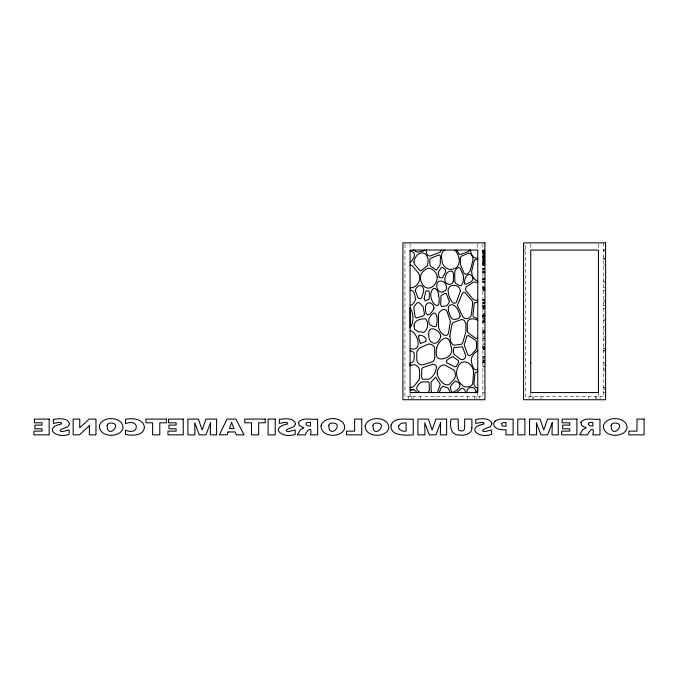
<?xml version="1.0" encoding="UTF-8"?>
<svg xmlns="http://www.w3.org/2000/svg" width="678" height="678" viewBox="0 0 678 678"><rect width="100%" height="100%" fill="white"/><g stroke="black" fill="none" stroke-linecap="round" stroke-linejoin="round"><path stroke-width="0.51" stroke-dasharray="3.39 2.54" d="M410.097 396.655L410.097 392.554M530.764 396.655L530.764 392.554M482.88 250.046L484.931 250.046M523.586 250.046L525.636 250.046M603.556 250.046L605.607 250.046M482.88 250.148L484.931 250.072M603.556 250.072L605.607 250.072M482.88 250.301L484.931 250.267M482.88 250.453L484.931 250.453M482.88 250.597L484.931 250.614M482.88 250.741L484.931 250.75M482.88 250.826L484.931 250.826M482.88 250.996L484.931 251.03L482.88 251.106M482.88 251.207L484.931 251.301M482.88 251.47L484.931 251.419M482.88 251.614L484.931 251.504M482.88 251.657L484.931 251.674M482.88 251.775L484.931 251.86M482.88 252.004L484.931 251.996L482.88 252.148M484.931 252.301L482.88 252.589M482.88 252.725L484.931 252.725M482.88 252.843L484.931 252.843M482.88 253.199L484.931 253.199M482.88 253.555L484.931 253.555M482.88 253.919L484.931 253.919M482.88 254.123L484.931 254.123M482.88 254.292L484.931 254.292M482.88 254.411L484.931 254.419L482.88 254.521M482.88 255.538L484.931 255.538M482.88 255.725L484.931 255.725M482.88 255.97L484.931 255.92M482.88 256.115L484.931 256.047M482.88 256.318L484.931 256.318M482.88 256.53L484.931 256.53M482.88 256.742L484.931 256.742M482.88 256.962L484.931 256.962M482.88 257.174L484.931 257.174M482.88 257.403L484.931 257.623M482.88 257.75L484.931 257.801L482.88 257.869M482.88 258.072L484.931 258.072M482.88 258.174L484.931 258.199M603.556 258.199L605.607 258.199M603.556 258.903L605.607 258.903M482.88 259.064L484.931 259.064M603.556 259.064L605.607 259.064M482.88 259.182L484.931 259.182L482.88 259.377M482.88 259.911L484.931 259.835M482.88 259.996L484.931 260.089M482.88 260.183L484.931 260.183M482.88 260.293L484.931 260.293M482.88 260.394L484.931 260.513M482.88 260.623L484.931 260.623M482.88 260.75L484.931 260.75M482.88 260.869L484.931 260.869M482.88 260.996L484.931 260.996M482.88 261.132L484.931 261.132M482.88 261.377L484.931 261.377M482.88 261.759L484.931 261.759M482.88 262.14L484.931 262.14M482.88 262.522L484.931 262.522M482.88 262.878L484.931 262.886M482.88 263.106L484.931 263.106M482.88 263.335L484.931 263.242M482.88 263.589L484.931 263.564M482.88 263.793L484.931 263.793M482.88 263.92L484.931 264.013M482.88 264.225L484.931 264.242M482.88 264.437L484.931 264.437M482.88 264.547L484.931 264.547M482.88 264.64L484.931 264.64M482.88 264.835L484.931 264.835M484.931 265.022L482.88 265.2M603.556 265.022L605.607 265.022M482.88 265.369L484.931 265.369M482.88 268.403L484.931 268.403L482.88 268.505M482.88 268.691L484.931 268.691M482.88 268.776L484.931 268.793M482.88 268.971L484.931 268.886M482.88 269.107L484.931 269.124M482.88 269.217L484.931 269.141M482.88 271.2L484.931 271.2M482.88 271.344L484.931 271.344M482.88 271.497L484.931 271.497M482.88 271.649L484.931 271.649M482.88 271.81L484.931 271.81M482.88 271.963L484.931 271.963M482.88 272.115L484.931 272.115M482.88 272.268L484.931 272.268M482.88 272.42L484.931 272.42M482.88 272.564L484.931 272.564M482.88 272.709L484.931 272.709M482.88 272.844L484.931 272.844M482.88 272.971L484.931 272.971M482.88 278.065L484.931 278.065M482.88 278.26L484.931 278.26M482.88 278.455L484.931 278.455M482.88 278.641L484.931 278.641M482.88 278.819L484.931 278.819M482.88 278.98L484.931 278.98M482.88 279.133L484.931 279.133M482.88 279.277L484.931 279.277M482.88 279.404L484.931 279.404M482.88 279.514L484.931 279.514M482.88 279.607L484.931 279.683M482.88 279.751L484.931 279.751M482.88 281.141L484.931 281.141M603.556 281.141L605.607 281.141M482.88 281.836L484.931 281.828M482.88 281.845L484.931 281.879M482.88 282.006L484.931 282.065M482.88 282.599L484.931 282.599M603.556 282.599L605.607 282.599M482.88 286.913L484.931 286.913M482.88 287.141L484.931 287.141M482.88 287.404L484.931 287.404M482.88 287.701L484.931 287.701M603.556 287.836L605.607 287.836M482.88 288.006L484.931 288.006M482.88 288.336L484.931 288.336M482.88 288.675L484.931 288.675M482.88 289.023L484.931 289.023M482.88 289.362L484.931 289.362M482.88 289.701L484.931 289.701M482.88 290.031L484.931 290.031M603.556 290.311L605.607 290.311M482.88 290.337L484.931 290.337M482.88 290.625L484.931 290.625M482.88 299.625L484.931 299.625M482.88 299.718L484.931 299.718M484.931 299.795L482.88 299.871L484.931 300.007M482.88 300.142L484.931 300.176M482.88 300.218L484.931 300.32M603.556 300.32L605.607 300.32M482.88 301.947L484.931 301.947M603.556 301.947L605.607 301.947M484.931 302.32L482.88 302.32L484.931 302.405M482.88 302.515L484.931 302.591M482.88 302.651L484.931 302.735M482.88 302.829L484.931 302.846M482.88 302.93L484.931 302.93M482.88 303.041L484.931 303.159M482.88 303.286L484.931 303.286M603.556 305.397L605.607 305.397M482.88 305.566L484.931 305.566M482.88 305.753L484.931 305.753M482.88 305.964L484.931 305.964M482.88 306.202L484.931 306.202M482.88 306.481L484.931 306.464M482.88 306.922L484.931 306.922M482.88 307.032L484.931 307.032M482.88 307.151L484.931 307.151M482.88 307.337L484.931 307.38M482.88 307.668L484.931 307.617M482.88 307.854L484.931 307.854M482.88 308.007L484.931 308.092M482.88 308.354L484.931 308.337M603.556 308.498L605.607 308.498M482.88 308.575L484.931 308.575M482.88 308.71L484.931 308.821M482.88 309.075L484.931 309.066M482.88 313.422L484.931 313.422M482.88 314.194L484.931 314.194M482.88 314.711L484.931 314.711M482.88 314.906L484.931 314.906M482.88 315.109L484.931 315.109M482.88 315.312L484.931 315.312M482.88 315.507L484.931 315.507M482.88 315.702L484.931 315.702M482.88 315.897L484.931 315.897M482.88 316.084L484.931 316.084M482.88 316.262L484.931 316.262M482.88 316.431L484.931 316.431M482.88 316.592L484.931 316.592M482.88 316.736L484.931 316.736M482.88 316.872L484.931 316.872M482.88 317.067L484.931 317.067M482.88 318.821L484.931 318.787M482.88 318.948L484.931 318.923M482.88 319.101L484.931 319.101M603.556 319.101L605.607 319.101M482.88 320.753L484.931 320.753M603.556 320.753L605.607 320.753M482.88 320.897L484.931 320.965M482.88 321.05L484.931 321.05M482.88 321.152L484.931 321.152M482.88 321.38L484.931 321.262M482.88 321.516L484.931 321.516M482.88 321.652L484.931 321.652M482.88 321.804L484.931 321.804M482.88 321.957L484.931 321.957M482.88 322.109L484.931 322.109M482.88 322.279L484.931 322.279M482.88 322.44L484.931 322.44M603.556 326.847L605.607 326.847M482.88 330.5L484.931 330.5M603.556 330.779L605.607 330.779M482.88 330.864L484.931 330.864M482.88 331.076L484.931 331.076M482.88 331.288L484.931 331.288M482.88 331.5L484.931 331.5M482.88 331.703L484.931 331.703M482.88 331.898L484.931 331.898M482.88 332.084L484.931 332.084M482.88 332.271L484.931 332.271M482.88 332.44L484.931 332.44M482.88 332.601L484.931 332.601M482.88 332.745L484.931 332.745M482.88 332.881L484.931 332.881M482.88 333L484.931 333M482.88 336.907L484.931 336.907M603.556 336.907L605.607 336.907M482.88 338.076L484.931 338.076M482.88 338.22L484.931 338.229M482.88 338.466L484.931 338.458M482.88 338.619L484.931 338.593M603.556 339.932L605.607 339.932M482.88 340.119L484.931 340.119M482.88 343.949L484.931 343.949M482.88 344.119L484.931 344.119M482.88 346.526L484.931 346.526M482.88 347.102L484.931 347.102M482.88 347.28L484.931 347.28M482.88 347.467L484.931 347.467M482.88 347.661L484.931 347.661M482.88 348.322L484.931 348.322M603.556 348.424L605.607 348.424M482.88 348.619L484.931 348.619M603.556 348.619L605.607 348.619M482.88 348.941L484.931 348.941M482.88 349.297L484.931 349.297M482.88 349.679L484.931 349.679M603.556 350.645L605.607 350.645M603.556 350.907L605.607 350.907M482.88 356.594L484.931 356.611M482.88 356.713L484.931 356.713M482.88 357.459L484.931 357.459M482.88 358.425L484.931 358.425M482.88 360.043L484.931 360.043M482.88 360.196L484.931 360.196M482.88 360.382L484.931 360.382M482.88 360.603L484.931 360.603M482.88 360.857L484.931 360.857M482.88 361.128L484.931 361.196M482.88 361.425L484.931 361.408M482.88 361.696L484.931 361.696M482.88 361.984L484.931 361.984M482.88 362.255L484.931 362.255M482.88 362.51L484.931 362.51M482.88 362.738L484.931 362.738M482.88 362.933L484.931 362.933M603.556 362.967L605.607 362.967M603.556 365.349L605.607 365.349M482.88 366.654L484.931 366.654M482.88 366.849L484.931 366.849M603.556 368.951L605.607 368.951M603.556 370.976L605.607 370.976M603.556 387.672L605.607 387.672M603.556 387.986L605.607 387.986M603.556 389.858L605.607 389.858M482.88 392.554L484.931 392.554M603.556 392.554L605.607 392.554M603.556 242.868L603.556 396.655L525.636 396.655L525.636 243.894M600.072 396.655L600.064 398.706M598.428 243.894L598.428 249.021M598.428 392.554L598.428 396.655M596.784 396.655L596.784 398.706M595.352 396.655L595.352 398.706M588.173 396.655L588.173 398.706M541.01 396.655L541.01 398.706M533.84 396.655L533.84 398.706M532.408 396.655L532.4 398.706M530.764 243.894L530.764 249.021M529.12 396.655L529.12 398.706M482.88 243.894L482.88 396.655L404.969 396.655L404.969 243.894M479.397 396.655L479.397 398.706M477.761 243.894L477.761 250.046M477.761 392.554L477.761 396.655M476.117 396.655L476.117 398.706M474.685 396.655L474.685 398.706M467.506 396.655L467.506 398.706M420.343 396.655L420.343 398.706M413.165 396.655L413.165 398.706M411.732 396.655L411.741 398.706M410.097 243.86L410.097 248.801M408.453 396.655L408.453 398.706M484.931 306.702L482.88 306.702L484.931 306.736"/><path stroke-width="1.02" d="M477.761 350.738L477.727 341.568A2.059 2.059 0 0 1 477.778 341.093L477.761 250.046L410.097 250.046L410.097 392.554L477.761 392.554L477.761 350.738C473.871 353.145 470.1 357.653 471.591 362.586C472.329 365.722 473.642 371.773 477.761 369.179M470.625 250.046C470.337 253.886 473.278 259.174 477.761 258.14M475.168 392.554C477.736 385.35 465.354 386.223 467.04 392.554M426.216 250.046C425.86 252.411 427.471 256.742 430.284 255.97L440.03 252.174L441.531 250.046M476.507 392.554L476.744 390.994L477.702 390.147M469.422 250.046L468.795 251.419L460.362 254.521L459.243 254.123L456.616 250.046M437.488 392.554L440.268 384.282L435.666 377.188L431.123 381.934L431.14 390.621L431.878 392.613M439.293 392.554L441.225 387.545L443.073 386.206L448.209 388.104L450.192 392.554M424.487 250.072L423.521 251.03L417.267 252.072L413.249 250.046M477.761 337.746L476.075 338.534L467.896 332.745L467.362 331.076L467.269 322.44C468.066 317.923 475.007 318.024 477.761 320.533M456.302 392.554L462.049 388.019L464.769 389.681L465.557 392.554M427.86 392.554L429.411 390.689L429.081 382.392L428.25 381.807L421.546 382.002C417.504 384.697 413.724 388.994 420.258 392.554M410.097 262.369C413.919 259.462 417.58 252.199 410.097 250.784M477.761 371.281L474.947 373.273L473.981 383.519C473.591 385.587 475.634 388.028 477.761 387.935M444.98 250.046C439.751 251.809 441.92 259.267 442.454 263.589C444.098 267.513 448.768 270.505 453.09 269.107C461.972 266.886 460.133 254.682 454.599 250.046M477.761 259.428L474.77 259.835L474.371 260.394L471.625 271.2C471.642 275.039 473.515 280.107 477.761 280.861M477.761 302.032L474.329 302.93L472.88 315.109L473.388 316.872L477.761 318.804M413.495 389.596L410.097 389.926L414.266 389.689L417.131 392.554M410.097 265.013L412.258 265.768L418.496 273.048C422.318 279.09 417.038 288.26 410.097 287.853M411.326 387.655L410.097 387.68L413.453 386.774L419.046 379.934L419.623 377.341L419.546 370.146L418.716 367.527L415.546 364.959L413.122 364.679L410.097 365.688L410.097 363.094L412.309 362.281L413.809 360.798L414.351 356.382L413.961 352.73L412.173 351.314L410.097 350.89M477.761 300.303L473.685 299.939L465.888 290.625L465.549 289.023L466.167 286.913L473.583 282.065L477.761 282.446M410.097 290.218C414.512 290.065 414.978 295.888 415.478 299.21C415.233 301.854 412.038 305.642 410.351 305.363M410.097 348.509C423.343 352.738 417.953 332.195 410.097 330.567M410.097 307.846L410.097 327.745C413.961 322.236 413.885 313.253 410.097 307.846M473.549 372.883L472.786 382.867C472.71 386.587 467.388 387.604 464.464 386.697C455.828 382.121 453.489 369.103 461.396 362.577C467.981 359.772 473.761 366.586 473.549 372.883M530.764 363.094L530.764 392.554L598.428 392.554L598.428 250.046L530.764 250.046L530.764 363.094M464.659 282.972C464.633 283.48 464.701 284.345 465.379 284.319C469.939 282.912 476.125 279.963 470.913 274.937C467.032 272.387 463.938 279.489 464.659 282.912M424.445 313.999L423.691 315.753L416.385 317.965L415.216 317.27L413.817 307.617L414.173 306.278L417.36 302.591L419.224 302.685L423.004 306.464L424.445 313.999M438.369 273.056L439.217 277.59L442.539 277.802L445.556 272.031L445.497 269.852L442.556 267.42L441.437 267.352L438.437 271.836L438.369 273.056M460.269 257.971L460.481 264.742L464.116 273.387C466.184 275.971 470.04 272.158 470.532 269.615L472.778 260.835C473.549 258.038 471.88 253.072 468.761 253.114L461.21 256.309L460.269 257.971M449.861 336.051C450.048 339.288 450.76 344.221 454.074 345.28L461.811 344.136L462.718 342.746L465.947 331.627L465.862 323.592L464.235 320.313L461.676 319.457L452.989 322.626L451.895 324.669L449.861 336.051M438.412 315.973L438.513 326.508C438.522 331.034 445.412 339.415 448.497 333.373L450.412 321.143L446.895 311.38C444.819 306.549 437.649 311.753 438.412 315.973M440.429 262.522L439.802 265.513L436.471 270.132L430.7 266.301L429.928 264.954L429.793 259.818L430.344 258.428L439.047 254.852C442.073 255.411 439.395 260.903 440.429 262.522M438.683 295.82C442.166 314.719 427.682 301.846 431.437 291.54C433.632 284.828 438.683 290.133 438.683 295.82M476.524 347.738L475.956 349.738L470.964 355.128L469.134 355.636L467.744 354.755L464.235 344.916L466.964 335.813L468.464 335.568L475.829 340.492L476.448 342.017L476.524 347.738M437.217 277.022C437.369 286.819 425.555 293.837 421.08 281.607C419.029 274.887 422.182 270.751 428.284 268.174C432.53 268.293 437.098 272.658 437.217 277.022M437.149 372.951L437.352 374.612C438.802 379.231 442.988 385.909 448.921 384.731L454.302 379.112C455.904 376.621 455.65 372.781 454.209 370.23L444.929 365.095C440.471 364.018 437.412 369.137 437.149 372.951M446.514 361.408L446.921 362.933L454.93 366.891L456.125 366.552L458.786 362.145L458.421 360.62L452.785 356.586L449.192 358.425L446.955 360.196L446.514 361.408M436.734 347.772L436.734 347.916C435.53 354.797 435.827 360.018 443.514 358.772C448.717 357.611 453.074 353.374 451.463 347.958C450.251 344.305 449.946 336.195 443.827 338.441C440.514 340.348 437.666 344.043 436.734 347.772M450.336 387.189C450.633 388.935 450.963 392.104 452.904 392.367C458.608 389.74 464.108 384.375 455.48 381.044L451.573 384.757L450.336 387.189M446.514 287.506C446.514 288.642 446.353 290.091 445.209 290.642C441.454 294.023 437.132 291.43 436.835 286.582C435.962 277.827 446.48 280.328 446.514 287.506M463.599 277.633L463.074 281.997L461.506 285.455L459.93 285.785L455.675 283.438L454.828 281.717L454.735 271.861C455.04 269.675 458.455 265.827 460.176 268.251L463.498 275.726L463.599 277.633M415.258 290.608L418.224 298.286L420.487 298.829L421.775 297.43L423.708 291.082L423.691 289.167C422.038 282.904 416.097 285.828 415.258 290.608M453.328 281.048C452.692 286.819 443.412 284.302 444.844 278.666C445.582 276.065 446.327 272.497 449.048 271.429C455.514 268.954 453.065 278.166 453.328 281.048M424.182 298.574L425.208 300.786L429.149 299.379L429.428 292.574L428.615 290.955L426.903 290.76L425.648 291.794L424.182 298.574M434.776 357.298L434.276 359.942L432.895 361.603L422.852 364.823C420.046 365.417 417.445 363.044 416.843 360.408L416.75 352.009L418.012 349.679L420.021 347.848L428.301 344.119C430.894 343.543 434.59 345.695 434.691 348.517L434.776 357.298M449.438 301.422L448.548 303.625L446.514 305.77L441.564 306.583L440.666 304.642L441.022 295.608L444.607 293.616L446.209 293.523L449.438 301.422M460.396 291.065L456.353 302.295C451.734 307.337 446.802 292.235 448.463 288.497C450.133 284.124 457.023 284.574 459.515 288.074L460.396 291.065M465.633 355.408C466.21 358.543 462.608 360.772 460.057 359.052L454.006 354.238L453.353 351.611L453.87 347.644L462.489 346.822L465.633 355.408M472.727 302.88L471.32 314.643C471.049 318.643 465.04 320.33 462.862 316.745L457.345 305.354L462.659 292.76L463.676 292.243L465.066 292.71L472.134 300.879L472.727 302.88M89.445 425.615L89.352 434.852L95.954 434.852L95.954 419.08L89.216 419.08L79.724 427.826L79.758 419.08L73.156 419.08L73.156 434.852L79.411 434.852L89.445 425.615M413.826 261.937L414.436 264.234L420.258 270.819L421.055 270.785L427.225 265.878C431.818 252.436 417.529 246.809 413.826 261.937M440.785 336.263C440.225 339.203 437.657 343.449 434.454 343.348C428.276 342.356 428.42 335.907 428.911 331.288C431.072 325.109 440.751 331.635 440.785 336.263M433.979 308.244C429.462 317.872 424.47 316.668 425.555 305.973C427.504 300.151 434.056 303.151 433.979 308.244M413.995 325.881L414.538 329.169L418.419 331.796L424.03 332.33C428.157 329.186 428.979 322.83 425.657 318.821C421.097 318.592 413.919 320.058 413.995 325.881M210.578 422.792L210.35 434.852L216.604 434.852L216.604 419.08L205.926 419.08L202.129 429.971L198.417 419.08L187.899 419.08L187.899 434.852L194.933 434.852L194.764 422.792L199.256 434.852L205.959 434.852L210.578 422.792M440.59 422.792L440.361 434.852L446.616 434.852L446.616 419.08L435.937 419.08L432.14 429.971L428.428 419.08L417.919 419.08L417.919 434.852L424.945 434.852L424.784 422.792L429.267 434.852L435.971 434.852L440.59 422.792M552.231 422.792L552.002 434.852L558.257 434.852L558.257 419.08L547.578 419.08L543.781 429.971L540.069 419.08L529.552 419.08L529.552 434.852L536.586 434.852L536.417 422.792L540.908 434.852L547.612 434.852L552.231 422.792M436.505 366.493C436.268 371.485 433.581 376.459 429.318 379.112L422.953 379.273L422.063 378.663L421.58 376.968L421.894 368.501L422.911 367.544L432.844 364.222L434.683 364.527L436.505 366.493M99.395 425.767C98.929 437.471 119.955 438.513 123.032 428.293C123.599 416.521 102.234 415.267 99.395 425.767M321.05 425.767C320.592 437.471 341.619 438.513 344.695 428.293C345.263 416.521 323.898 415.267 321.05 425.767M365.196 425.767C364.739 437.471 385.765 438.513 388.841 428.293C389.409 416.521 368.044 415.267 365.196 425.767M603.395 425.767C602.937 437.471 623.963 438.513 627.04 428.293C627.608 416.521 606.242 415.267 603.395 425.767M144.414 427.326C143.609 436.056 131.803 435.835 125.489 434.429L125.489 430.191C139.956 436.251 139.846 417.716 125.489 423.699L125.489 419.309C132.125 417.995 143.651 418.555 144.414 427.326M460.133 316.101C459.887 318.999 453.904 320.44 451.718 318.575C441.768 302.074 456.497 299.159 460.133 316.101M471.896 427.733C472.151 434.352 464.184 435.785 459.082 435.013C450.489 435.344 449.726 425.369 451.006 419.08L458.184 419.08L458.387 429.344L459.014 430.301L461.447 431.072L462.854 430.861L464.523 429.259L464.735 419.08L471.896 419.08L471.896 427.733M436.64 324.889C436.437 328.381 432.022 325.72 430.242 325.059C428.606 323.448 428.81 320.728 428.877 318.635C435.607 306.6 438.352 316.626 436.64 324.889M391.147 424.962C389.562 436.463 406.376 435.412 413.258 434.852L413.258 419.08C406.503 419.936 394.426 416.402 391.147 424.962M69.478 423.843L68.054 426.657L61.351 429.267L60.054 430.488L60.698 431.31L62.512 431.589L69.148 429.971L69.148 434.293C56.799 439.183 42.561 427.818 61.69 423.911L61.113 422.64L59.198 422.343L53.325 423.436L53.325 419.419C58.494 418.75 67.741 417.258 69.478 423.843M295.532 423.843L294.108 426.657L287.404 429.267L286.108 430.488L286.752 431.31L288.565 431.589L295.201 429.971L295.201 434.293C282.853 439.183 268.615 427.818 287.743 423.911L287.167 422.64L285.252 422.343L279.378 423.436L279.378 419.419C284.548 418.75 293.794 417.258 295.532 423.843M491.931 423.843L490.499 426.657L483.804 429.267L482.507 430.488L483.151 431.31L484.965 431.589L491.601 429.971L491.601 434.293C479.244 439.183 465.006 427.818 484.143 423.911L483.567 422.64L481.651 422.343L475.77 423.436L475.77 419.419C480.948 418.75 490.186 417.258 491.931 423.843M418.724 336.093L418.724 338.161L420.335 343.636L426.098 341.237L426.013 338.593L424.369 336.771L421.538 335.381L419.343 335.237L418.724 336.093M298.583 422.394L299.21 425.555L303.914 427.776L300.473 429.64L297.295 434.852L305.337 434.852C306.524 430.386 312.829 425.013 310.482 434.852L317.609 434.852L317.609 419.08C311.939 420.343 302.625 416.563 298.583 422.394M580.927 422.394L581.555 425.555L586.258 427.776L582.809 429.64L579.639 434.852L587.673 434.852C588.86 430.386 595.174 425.013 592.826 434.852L599.954 434.852L599.954 419.08C594.284 420.343 584.97 416.563 580.927 422.394M398.698 425.716C397.469 430.005 402.774 431.818 406.13 431.132L406.13 422.792L401.232 423.301L398.698 425.716M107.141 425.309C107.183 440.819 124.71 421.826 109.311 423.14A3.593 3.593 0 0 0 107.141 425.309M328.805 425.309C328.838 440.819 346.373 421.826 330.974 423.14A3.593 3.593 0 0 0 328.805 425.309M372.942 425.309C372.985 440.819 390.52 421.826 375.112 423.14A3.593 3.593 0 0 0 372.942 425.309M611.141 425.309C611.183 440.819 628.718 421.826 613.31 423.14A3.593 3.593 0 0 0 611.141 425.309M501.534 423.597L502.084 425.894L505.991 426.386L505.991 422.487L503.203 422.614L501.534 423.597M231.605 422.513L229.469 428.572L233.995 428.572L231.605 422.513M228.155 431.945L227.113 434.852L219.375 434.852L227.045 419.08L235.893 419.08L244.046 434.852L236.334 434.852L235.215 431.945L228.155 431.945M495.084 421.063L494.355 421.962A4.492 4.492 0 0 0 494.084 425.809C496.457 429.852 501.856 429.784 505.991 429.784L505.991 434.852L513.119 434.852L513.119 419.08C507.297 419.801 500.322 417.538 495.084 421.063M307.668 422.479L306.736 422.826A1.424 1.424 0 0 0 306.227 424.826L307.897 425.843L310.482 425.979L310.482 422.369L307.668 422.479M590.013 422.479L589.08 422.826A1.424 1.424 0 0 0 588.572 424.826L590.241 425.843L592.826 425.979L592.826 422.369L590.013 422.479M484.931 242.868L402.918 242.868L402.918 399.732L484.931 399.732L484.931 242.868M605.607 242.868L523.586 242.868L523.586 399.732L605.607 399.732L605.607 242.868M49.18 419.08L34.442 419.08L34.442 422.792L42.053 422.792L42.053 425.098L34.909 425.098L34.909 428.81L42.053 428.81L42.053 431.132L33.9 431.132L33.9 434.852L49.18 434.852L49.18 419.08M166.415 419.08L145.94 419.08L145.94 422.792L152.635 422.792L152.635 434.852L159.796 434.852L159.796 422.792L166.415 422.792L166.415 419.08M183.246 419.08L168.508 419.08L168.508 422.792L176.119 422.792L176.119 425.098L168.975 425.098L168.975 428.81L176.119 428.81L176.119 431.132L167.966 431.132L167.966 434.852L183.246 434.852L183.246 419.08M265.267 419.08L244.783 419.08L244.783 422.792L251.487 422.792L251.487 434.852L258.649 434.852L258.649 422.792L265.267 422.792L265.267 419.08M275.234 419.08L268.107 419.08L268.107 434.852L275.234 434.852L275.234 419.08M361.755 419.08L354.628 419.08L354.628 431.132L346.475 431.132L346.475 434.852L361.755 434.852L361.755 419.08M524.899 419.08L517.772 419.08L517.772 434.852L524.899 434.852L524.899 419.08M576.902 419.08L562.164 419.08L562.164 422.792L569.774 422.792L569.774 425.098L562.63 425.098L562.63 428.81L569.774 428.81L569.774 431.132L561.621 431.132L561.621 434.852L576.902 434.852L576.902 419.08M644.1 419.08L636.973 419.08L636.973 431.132L628.82 431.132L628.82 434.852L644.1 434.852L644.1 419.08"/></g></svg>
